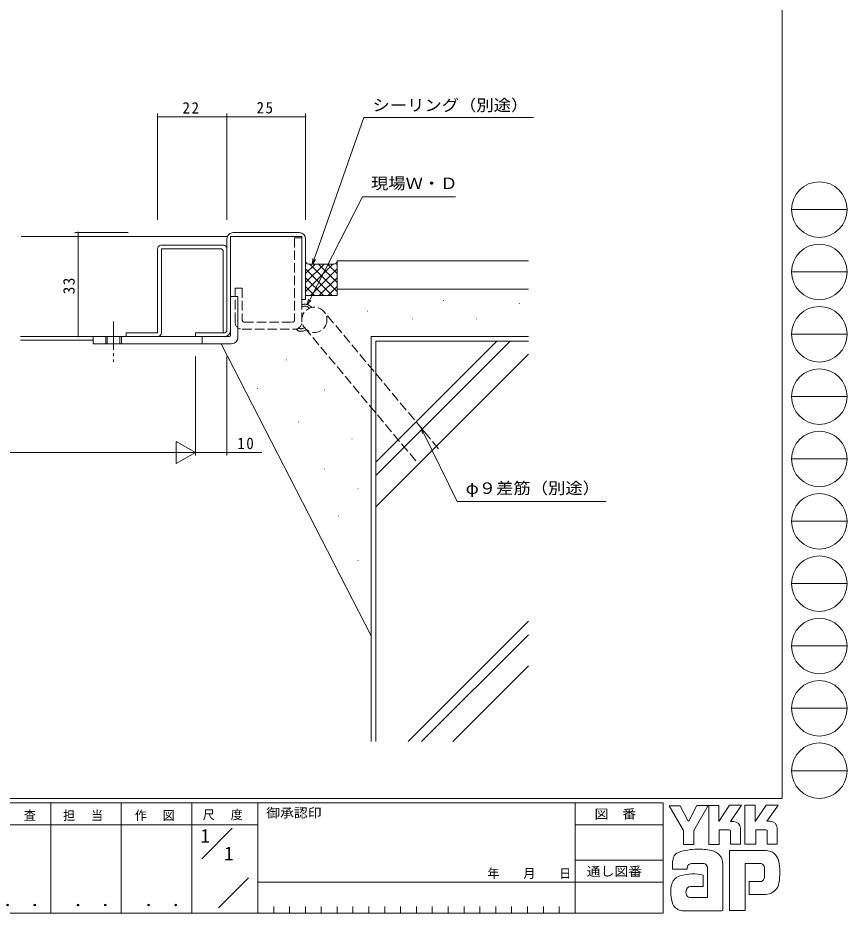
# Model space of a CAD drawing. Units: millimetres on the paper. Extents: x -420 to 373, y -297 to 267.
# Drawn here: x 109.5 to 372.9, y -297 to -12.8 of the extents above; entities that cross this region are included whole.
import ezdxf
from ezdxf.enums import TextEntityAlignment as Align

# ---------------------------------------------------------------- set-up
doc = ezdxf.new("R2010")
doc.units = ezdxf.units.MM
for name, pattern in [('CHAIN2', [12, 9, -1, 1, -1]), ('DASHED1', [1.8, 1.2, -0.6]), ('DASHED3', [4, 3, -1])]:
    doc.linetypes.add(name, pattern=pattern)
for name, color, linetype, lineweight in [('0-1_USER1', 7, 'Continuous', 9), ('0-2_YKK_ZWAK', 3, 'Continuous', 9), ('0-3_YKK_11', 7, 'Continuous', 9), ('0-4_YKK_12', 2, 'Continuous', 9), ('0-5_YSS_K', 3, 'Continuous', 9), ('0-6_YKK_13', 4, 'Continuous', 9), ('0-7_YKK_D', 6, 'Continuous', 9)]:
    doc.layers.add(name, color=color, linetype=linetype, lineweight=lineweight)
doc.styles.add('ＭＳ ゴシック', font='')
doc.styles.get('ＭＳ ゴシック').set_extended_font_data('MS Gothic')

msp = doc.modelspace()

# ---------------------------------------------------------------- linework, layer by layer
at = {"layer": '0-1_USER1'}
for p, q in [((352.3, 264.4), (352.3, -260.6)), ((355.276, -73.616), (372.916, -73.616)), ((355.276, -93.412), (372.916, -93.412)), ((355.276, -113.208), (372.916, -113.208)), ((355.276, -133.004), (372.916, -133.004)), ((355.276, -152.8), (372.916, -152.8)), ((355.276, -172.596), (372.916, -172.596)), ((355.276, -192.392), (372.916, -192.392)), ((355.276, -212.188), (372.916, -212.188)), ((355.276, -231.984), (372.916, -231.984)), ((355.276, -251.78), (372.916, -251.78)), ((352.3, -260.6), (-417.7, -260.6)), ((314.5, -262), (-417.7, -262)), ((119.9, -262), (119.9, -297)), ((142.3, -262), (142.3, -297)), ((164.7, -262), (164.7, -297)), ((185.7, -262), (185.7, -297)), ((286.5, -262), (286.5, -297)), ((314.5, -262), (314.5, -297)), ((316.337, -262.906), (319.851, -262.906)), ((320.932, -270.799), (316.337, -262.906)), ((325.136, -262.798), (322.581, -267.771)), ((328.96, -275.231), (328.96, -262.825)), ((340.474, -262.717), (343.745, -262.717)), ((340.474, -275.123), (340.474, -262.717)), ((347.178, -262.717), (350.962, -262.717)), ((350.583, -263.365), (347.461, -267.825)), ((350.962, -262.717), (350.583, -263.365)), ((165.684, -268.999), (97.5, -268.999)), ((165.684, -268.999), (185.7, -268.999)), ((286.5, -269), (314.5, -269)), ((336.879, -267.906), (335.84, -267.906)), ((348.501, -267.825), (347.461, -267.825)), ((167.87, -279.736), (177.564, -270.043)), ((335.474, -270.582), (332.284, -270.582)), ((339.042, -270.069), (339.042, -275.15)), ((343.88, -270.555), (343.88, -275.123)), ((347.069, -270.555), (343.88, -270.555)), ((347.502, -270.717), (347.069, -270.555)), ((347.502, -275.096), (347.502, -270.717)), ((350.664, -270.069), (350.664, -275.096)), ((343.88, -275.123), (340.474, -275.123)), ((347.502, -275.046), (347.553, -275.096)), ((350.664, -275.096), (347.502, -275.096)), ((347.124, -277.096), (335.528, -277.096)), ((335.528, -277.096), (335.528, -296.206)), ((286.5, -280.199), (314.5, -280.199)), ((317.418, -283.07), (317.418, -281.141)), ((327.446, -281.205), (323.748, -281.275)), ((340.555, -281.259), (345.204, -281.259)), ((340.555, -296.206), (340.555, -281.259)), ((322.067, -283.07), (317.418, -283.07)), ((328.527, -292.071), (328.527, -282.34)), ((333.42, -281.583), (333.42, -296.179)), ((346.673, -282.756), (346.691, -285.391)), ((173.172, -295.345), (182.696, -285.821)), ((341.772, -286.989), (341.772, -291.125)), ((345.313, -286.989), (341.772, -286.989)), ((185.7, -287.2), (286.5, -287.2)), ((314.5, -287.199), (286.5, -287.199)), ((327.176, -288.53), (323.181, -288.535)), ((322.905, -292.071), (328.527, -292.071)), ((328.095, -292.071), (328.446, -292.071)), ((328.527, -292.07), (328.528, -292.071)), ((341.772, -291.125), (347.097, -291.125)), ((347.097, -291.125), (348.178, -290.882)), ((190.74, -294.9), (190.74, -297)), ((195.78, -294.9), (195.78, -297)), ((200.82, -294.9), (200.82, -297)), ((205.86, -294.9), (205.86, -297)), ((210.9, -294.9), (210.9, -297)), ((215.94, -294.9), (215.94, -297)), ((220.98, -294.9), (220.98, -297)), ((226.02, -294.9), (226.02, -297)), ((231.06, -294.9), (231.06, -297)), ((236.1, -294.9), (236.1, -297)), ((241.14, -294.9), (241.14, -297)), ((246.18, -294.9), (246.18, -297)), ((251.22, -294.9), (251.22, -297)), ((256.26, -294.9), (256.26, -297)), ((261.3, -294.9), (261.3, -297)), ((266.34, -294.9), (266.34, -297)), ((271.38, -294.9), (271.38, -297)), ((276.42, -294.9), (276.42, -297)), ((281.46, -294.9), (281.46, -297)), ((-417.7, -297), (314.5, -297)), ((322.067, -296.26), (320.58, -296.26)), ((333.095, -296.233), (322.067, -296.26)), ((333.42, -296.179), (333.095, -296.233))]:
    msp.add_line(p, q, dxfattribs=at)
for points in [[(319.851, -262.906), (322.364, -267.609), (322.581, -267.771)], [(325.136, -262.798), (328.762, -262.798), (324.229, -270.826)], [(328.96, -262.825), (332.176, -262.825), (332.176, -267.923), (335.555, -262.771)], [(335.555, -262.771), (339.38, -262.771), (335.84, -267.906)], [(343.745, -262.717), (343.745, -267.908), (347.178, -262.717)], [(324.229, -270.826), (324.229, -275.258), (320.932, -275.258), (320.932, -270.799)], [(332.284, -270.582), (332.284, -275.231), (328.96, -275.231)], [(339.042, -275.15), (335.906, -275.15), (335.906, -270.744), (335.474, -270.582)], [(326.473, -284.773), (327.176, -284.935), (327.176, -288.53)], [(335.528, -296.206), (339.772, -296.206), (340.555, -296.206)]]:
    msp.add_lwpolyline(points, dxfattribs=at)
for centre in [(364.096, -73.616), (364.096, -93.412), (364.096, -113.208), (364.096, -133.004), (364.096, -152.8), (364.096, -172.596), (364.096, -192.392), (364.096, -212.188), (364.096, -231.984), (364.096, -251.78)]:
    msp.add_circle(centre, 8.82, dxfattribs=at)
for centre, radius, start, end in [((336.879, -270.069), 2.163, 0.00165, 89.99603), ((348.501, -269.988), 2.163, 0.00165, 89.99603), ((320.106, -280.055), 2.444, 109.02126, 161.51263), ((325.222, -294.401), 17.68, 89.89165, 109.30847), ((325.741, -297.463), 20.748, 78.78009, 91.46938), ((329.03, -281.496), 4.449, 40.66422, 80.31693), ((346.972, -281.44), 4.341, 14.44571, 87.08746), ((322.459, -281.166), 5.037, 158.41083, 179.71774), ((323.615, -282.971), 1.701, 85.50551, 126.78038), ((326.956, -282.754), 1.625, 14.75519, 72.44994), ((328.809, -281.485), 4.612, 358.78058, 38.76563), ((345.365, -282.479), 1.229, 16.43123, 96.91661), ((330.666, -284.187), 20.86, 350.99026, 10.67624), ((324.175, -283.007), 2.109, 138.46381, 181.71359), ((343.031, -283.208), 3.673, 4.93422, 17.03551), ((320.927, -288.927), 3.908, 121.8271, 169.08475), ((324.02, -297.854), 13.309, 79.38097, 112.05824), ((345.314, -285.684), 1.306, 269.95467, 342.90144), ((343.01, -285.041), 3.697, 343.6902, 354.75362), ((327.949, -290.395), 11.082, 168.76372, 199.80078), ((323.19, -289.979), 1.445, 90.33952, 178.03638), ((347.035, -286.745), 4.291, 285.4429, 349.90448), ((324.082, -290.328), 2.369, 171.08202, 216.71922), ((323.15, -290.565), 1.526, 230.97279, 260.7549), ((320.94, -292.443), 3.823, 207.31435, 263.59464)]:
    msp.add_arc(centre, radius, start, end, dxfattribs=at)
at = {"layer": '0-3_YKK_11'}
for p, q in [((199.673, -82.121), (177.073, -82.121)), ((177.073, -82.121), (177.073, -110.921)), ((177.873, -80.921), (198.873, -80.921)), ((199.673, -102.121), (199.673, -82.121)), ((174.932, -84.921), (155.073, -84.921)), ((175.873, -85.921), (175.873, -82.921)), ((175.873, -112.221), (175.873, -83.321)), ((200.873, -82.921), (200.873, -102.121)), ((153.873, -86.121), (153.873, -112.721)), ((174.204, -86.121), (155.073, -86.121)), ((155.073, -86.121), (155.073, -112.721)), ((174.173, -86.121), (174.673, -86.621)), ((174.673, -86.621), (174.673, -112.721)), ((200.873, -102.121), (199.673, -102.121)), ((143.873, -112.721), (143.873, -113.921)), ((153.873, -112.721), (143.873, -112.721)), ((165.873, -113.921), (165.873, -112.721)), ((165.875, -112.721), (175.373, -112.721)), ((175.373, -112.721), (175.873, -112.221)), ((133.373, -115.121), (110.277, -115.121)), ((110.301, -113.921), (133.26, -113.921))]:
    msp.add_line(p, q, dxfattribs=at)
for centre, radius, start, end in [((177.873, -82.921), 2, 89.99997, 180.00002), ((198.873, -82.921), 2, 0, 89.99997), ((155.073, -86.121), 1.2, 89.99997, 180.00002), ((174.873, -85.921), 1, 0, 89.99997), ((153.873, -112.721), 1.2, 270, 0), ((175.073, -111.921), 2, 270, 0)]:
    msp.add_arc(centre, radius, start, end, dxfattribs=at)
at = {"layer": '0-4_YKK_12'}
msp.add_line((110.56, -82.121), (175.873, -82.121), dxfattribs=at)
at = {"layer": '0-5_YSS_K'}
for p, q in [((200.873, -93.95), (203.903, -90.921)), ((200.873, -96.778), (206.731, -90.921)), ((200.873, -99.607), (209.559, -90.921)), ((201.873, -90.921), (209.873, -90.921)), ((202.187, -90.921), (210.873, -99.607)), ((205.015, -90.921), (210.873, -96.778)), ((207.844, -90.921), (210.873, -93.95)), ((210.672, -90.921), (210.873, -91.122)), ((210.873, -89.921), (210.873, -98.921)), ((210.873, -89.921), (210.873, -100.921)), ((271.675, -89.921), (210.873, -89.921)), ((200.873, -92.435), (209.358, -100.921)), ((202.388, -100.921), (210.873, -92.435)), ((200.873, -95.264), (206.53, -100.921)), ((205.216, -100.921), (210.873, -95.264)), ((200.873, -98.092), (203.702, -100.921)), ((208.045, -100.921), (210.873, -98.092)), ((210.873, -98.921), (271.675, -98.921)), ((200.873, -100.921), (210.873, -100.921)), ((199.641, -103.78), (200.115, -103.722)), ((199.641, -104.511), (200.02, -104.401)), ((200.02, -104.401), (200.208, -104.354)), ((200.115, -103.722), (200.349, -103.7)), ((200.208, -104.354), (200.393, -104.317)), ((200.349, -103.7), (200.581, -103.687)), ((200.393, -104.317), (200.485, -104.303)), ((200.485, -104.303), (200.576, -104.293)), ((200.576, -104.293), (200.667, -104.286)), ((200.581, -103.687), (200.696, -103.685)), ((200.667, -104.286), (200.756, -104.284)), ((200.696, -103.685), (200.81, -103.686)), ((200.756, -104.284), (200.844, -104.287)), ((200.81, -103.686), (200.923, -103.69)), ((200.844, -104.287), (200.931, -104.295)), ((200.923, -103.69), (201.034, -103.699)), ((200.931, -104.295), (201.018, -104.309)), ((201.018, -104.309), (201.102, -104.328)), ((201.034, -103.699), (201.145, -103.712)), ((201.102, -104.328), (201.223, -104.367)), ((201.145, -103.712), (201.254, -103.729)), ((201.223, -104.367), (201.34, -104.418)), ((201.254, -103.729), (201.361, -103.752)), ((201.34, -104.418), (201.456, -104.479)), ((201.361, -103.752), (201.467, -103.78)), ((201.456, -104.479), (201.57, -104.549)), ((201.467, -103.78), (201.566, -103.812)), ((201.566, -103.812), (201.663, -103.849)), ((201.57, -104.549), (201.683, -104.625)), ((201.663, -103.849), (201.759, -103.89)), ((201.683, -104.625), (201.794, -104.706)), ((201.759, -103.89), (201.854, -103.936)), ((201.794, -104.706), (202.015, -104.876)), ((201.854, -103.936), (201.947, -103.985)), ((201.947, -103.985), (202.039, -104.038)), ((202.039, -104.038), (202.222, -104.154)), ((202.222, -104.154), (202.401, -104.28)), ((202.401, -104.28), (202.578, -104.413)), ((202.578, -104.413), (202.928, -104.693)), ((244.548, -102.471), (244.648, -102.471)), ((268.697, -103.436), (268.797, -103.436)), ((268.697, -103.436), (268.797, -103.436)), ((220.398, -105.849), (220.498, -105.849)), ((234.888, -108.263), (234.988, -108.263)), ((255.173, -108.263), (255.273, -108.263)), ((197.861, -111.568), (197.963, -111.668)), ((197.963, -111.668), (198.066, -111.762)), ((198.066, -111.762), (198.171, -111.85)), ((198.171, -111.85), (198.277, -111.932)), ((198.277, -111.932), (198.386, -112.007)), ((198.386, -112.007), (198.498, -112.074)), ((198.498, -112.074), (198.612, -112.132)), ((198.612, -112.132), (198.728, -112.18)), ((198.671, -111.219), (198.82, -111.299)), ((198.728, -112.18), (198.798, -112.204)), ((198.798, -112.204), (198.868, -112.224)), ((198.82, -111.299), (198.895, -111.334)), ((198.868, -112.224), (199.012, -112.256)), ((198.895, -111.334), (198.97, -111.365)), ((198.97, -111.365), (199.046, -111.393)), ((199.012, -112.256), (199.159, -112.275)), ((199.046, -111.393), (199.122, -111.417)), ((199.122, -111.417), (199.199, -111.436)), ((199.159, -112.275), (199.31, -112.283)), ((199.199, -111.436), (199.276, -111.45)), ((199.276, -111.45), (199.364, -111.46)), ((199.31, -112.283), (199.464, -112.28)), ((199.364, -111.46), (199.452, -111.463)), ((199.452, -111.463), (199.541, -111.461)), ((199.464, -112.28), (199.62, -112.268)), ((199.541, -111.461), (199.631, -111.453)), ((199.62, -112.268), (199.78, -112.247)), ((199.631, -111.453), (199.721, -111.44)), ((199.721, -111.44), (199.812, -111.422)), ((199.78, -112.247), (199.941, -112.219)), ((199.812, -111.422), (199.903, -111.4)), ((199.903, -111.4), (199.995, -111.375)), ((199.941, -112.219), (200.105, -112.184)), ((199.995, -111.375), (200.179, -111.314)), ((200.105, -112.184), (200.27, -112.142)), ((200.179, -111.314), (200.364, -111.243)), ((200.27, -112.142), (200.437, -112.096)), ((200.364, -111.243), (200.551, -111.166)), ((200.437, -112.096), (200.605, -112.045)), ((200.551, -111.166), (200.737, -111.085)), ((200.605, -112.045), (200.944, -111.933)), ((200.944, -111.933), (201.285, -111.815)), ((221.673, -208.921), (174.073, -116.221)), ((221.675, -113.92), (221.675, -242.562)), ((221.675, -113.92), (271.675, -113.92)), ((223.175, -242.562), (223.175, -115.42)), ((223.175, -158.105), (265.861, -115.42)), ((223.175, -153.863), (261.618, -115.42)), ((271.675, -115.42), (223.175, -115.42)), ((194.8, -121.294), (194.9, -121.294)), ((223.175, -168.005), (271.675, -119.505)), ((185.623, -130.465), (185.723, -130.465)), ((206.874, -130.947), (206.974, -130.947)), ((198.664, -141.083), (198.764, -141.083)), ((215.568, -146.392), (215.668, -146.392)), ((206.874, -156.045), (206.974, -156.045)), ((217.5, -162.32), (217.6, -162.32)), ((211.221, -171.007), (211.321, -171.007)), ((217.5, -185.004), (217.6, -185.004)), ((233.471, -242.562), (271.675, -204.358)), ((237.713, -242.562), (271.675, -208.6)), ((247.613, -242.562), (271.675, -218.5))]:
    msp.add_line(p, q, dxfattribs=at)
at = {"layer": '0-5_YSS_K', "linetype": 'DASHED3'}
for p, q in [((243.142, -149.608), (206.742, -106.055)), ((200.604, -111.186), (236.446, -154.072))]:
    msp.add_line(p, q, dxfattribs=at)
msp.add_circle((203.673, -108.621), 4, dxfattribs=at)
at = {"layer": '0-5_YSS_K'}
for centre, start, end in [((201.873, -89.921), 180, 270), ((209.873, -89.921), 270, 0)]:
    msp.add_arc(centre, 1, start, end, dxfattribs=at)
at = {"layer": '0-6_YKK_13', "linetype": 'DASHED3'}
for p, q in [((197.373, -82.621), (199.673, -82.621)), ((197.373, -82.621), (197.373, -108.721)), ((199.673, -109.321), (199.673, -82.621)), ((178.473, -98.621), (180.773, -98.621)), ((178.473, -109.321), (178.473, -98.621)), ((180.773, -98.621), (180.773, -108.721)), ((181.373, -109.321), (196.773, -109.321)), ((180.773, -111.621), (197.373, -111.621)), ((137.373, -116.221), (137.373, -113.921)), ((137.873, -116.221), (137.873, -113.921)), ((141.873, -116.221), (141.873, -113.921)), ((142.373, -116.221), (142.373, -113.921)), ((167.973, -115.121), (167.973, -113.921)), ((167.973, -116.221), (167.973, -115.121))]:
    msp.add_line(p, q, dxfattribs=at)
at = {"layer": '0-6_YKK_13'}
for p, q in [((177.073, -101.221), (179.373, -101.221)), ((177.073, -101.221), (177.073, -113.421)), ((179.373, -101.221), (179.373, -114.221)), ((132.852, -113.921), (139.073, -113.921)), ((133.373, -116.221), (133.373, -113.921)), ((146.373, -116.221), (133.373, -116.221)), ((139.073, -113.921), (153.873, -113.921)), ((146.373, -116.221), (177.373, -116.221)), ((153.873, -113.921), (168.873, -113.921)), ((176.573, -113.921), (165.873, -113.921))]:
    msp.add_line(p, q, dxfattribs=at)
at = {"layer": '0-6_YKK_13', "linetype": 'CHAIN2'}
msp.add_line((139.873, -109.174), (139.873, -121.936), dxfattribs=at)
at = {"layer": '0-6_YKK_13', "linetype": 'DASHED1'}
msp.add_line((177.073, -116.221), (167.973, -116.221), dxfattribs=at)
at = {"layer": '0-6_YKK_13', "linetype": 'DASHED3'}
for centre, radius, start, end in [((180.773, -109.321), 2.3, 180, 270), ((181.373, -108.721), 0.6, 180, 270), ((196.773, -108.721), 0.6, 270, 0), ((197.373, -109.321), 2.3, 270, 0)]:
    msp.add_arc(centre, radius, start, end, dxfattribs=at)
at = {"layer": '0-6_YKK_13', "linetype": 'DASHED1'}
msp.add_arc((176.573, -113.421), 0.5, 270, 0, dxfattribs=at)
at = {"layer": '0-6_YKK_13'}
msp.add_arc((177.373, -114.221), 2, 270, 0, dxfattribs=at)
at = {"layer": '0-7_YKK_D'}
for p, q in [((153.873, -76.921), (153.873, -43.147)), ((175.873, -44.147), (153.873, -44.147)), ((175.873, -61.925), (175.873, -43.147)), ((175.873, -76.921), (175.873, -43.147)), ((175.873, -44.147), (200.873, -44.147)), ((200.873, -76.921), (200.873, -43.147)), ((203.616, -89.317), (219.43, -44.422)), ((219.43, -44.422), (273.33, -44.422)), ((202.19, -102.254), (218.964, -69.522)), ((218.964, -69.522), (248.544, -69.522)), ((144.503, -80.921), (127.577, -80.921)), ((128.577, -80.921), (128.577, -113.921)), ((203.051, -90.921), (203.186, -89.166)), ((203.051, -90.921), (203.616, -89.317)), ((204.045, -89.469), (203.051, -90.921)), ((201.414, -103.767), (201.784, -102.046)), ((201.414, -103.767), (202.19, -102.254)), ((202.595, -102.462), (201.414, -103.767)), ((138.073, -113.921), (127.577, -113.921)), ((165.873, -120.221), (165.873, -151.721)), ((175.873, -120.221), (175.873, -151.721)), ((165.873, -124.004), (165.873, -151.721)), ((237.637, -143.021), (238.384, -144.548)), ((237.637, -143.021), (238.793, -144.348)), ((237.975, -144.749), (237.637, -143.021)), ((159.811, -147.221), (159.811, -154.221)), ((165.873, -150.721), (159.811, -147.221)), ((36.873, -150.721), (158.873, -150.721)), ((165.873, -150.721), (153.749, -150.721)), ((165.873, -150.721), (159.811, -154.221))]:
    msp.add_line(p, q, dxfattribs=at)
for points in [[(238.384, -144.548), (249.034, -166.311), (296.214, -166.311)], [(165.873, -150.721), (175.873, -150.721), (186.993, -150.721)]]:
    msp.add_lwpolyline(points, dxfattribs=at)
for centre, start, end in [((153.873, -44.147), 0, 180), ((153.873, -44.147), 180, 0), ((175.873, -44.147), 0, 180), ((175.873, -44.147), 0, 180), ((175.873, -44.147), 180, 0), ((175.873, -44.147), 180, 0), ((200.873, -44.147), 0, 180), ((200.873, -44.147), 180, 0), ((128.577, -80.921), 90, 270), ((128.577, -80.921), 270, 90), ((128.577, -113.921), 90, 270), ((128.577, -113.921), 270, 90), ((175.873, -150.721), 0, 180), ((175.873, -150.721), 180, 0)]:
    msp.add_arc(centre, 0.106, start, end, dxfattribs=at)

# ---------------------------------------------------------------- texts
at = {"layer": '0-1_USER1', "style": 'ＭＳ ゴシック', "width": 1.1}
for s, p in [('御承認印', (188.367, -267.533)), ('図\u3000番', (292.698, -267.862)), ('通し図番', (290.179, -286.085))]:
    msp.add_text(s, height=2.933, dxfattribs=at).set_placement(p, align=Align.BOTTOM_LEFT)
at = {"layer": '0-1_USER1', "color": 3, "style": 'ＭＳ ゴシック', "width": 1.15}
for p in [(101.955, -295.946), (124.355, -295.946), (146.755, -295.946)]:
    msp.add_text(' ． ．', height=3.666, dxfattribs=at).set_placement(p, align=Align.BOTTOM_LEFT)
at = {"layer": '0-1_USER1', "char_height": 2.933, "attachment_point": 7, "style": 'ＭＳ ゴシック'}
for s, insert in [('\\T1.17;\\W0.95;照\\~\\~査', (102.489, -267.78)), ('\\T1.17;\\W0.95;担\\~\\~当', (123.855, -267.78)), ('\\T1.17;\\W0.95;作\\~\\~図', (146.62, -267.762)), ('\\T1.17;\\W0.95;尺\\~\\~度', (168.212, -267.537)), ('\\T1.2;\\W0.95;年\\~\\~\\~月\\~\\~\\~日', (258.676, -286.169))]:
    msp.add_mtext(s, dxfattribs=dict(at, insert=insert))
at = {"layer": '0-2_YKK_ZWAK', "style": 'ＭＳ ゴシック'}
for p in [(167.5, -275.999), (175.033, -281.599)]:
    msp.add_text('1', height=4.399, dxfattribs=at).set_placement(p, align=Align.BOTTOM_LEFT)
at = {"layer": '0-7_YKK_D', "color": 3, "style": 'ＭＳ ゴシック', "width": 1.1}
for s, p in [('シーリング（別途）', (222.13, -43.407)), ('現場Ｗ・Ｄ', (221.664, -68.218)), ('φ９差筋（別途）', (251.734, -165.006))]:
    msp.add_text(s, height=3.666, dxfattribs=at).set_placement(p, align=Align.BOTTOM_LEFT)
at = {"layer": '0-7_YKK_D', "color": 3, "char_height": 3.666, "attachment_point": 7, "style": 'ＭＳ ゴシック'}
for s, insert in [('\\T1.21;\\W0.95;22', (161.779, -43.147)), ('\\T1.21;\\W0.95;25', (185.291, -43.147)), ('\\T1.21;\\W0.95;10', (179.172, -149.721))]:
    msp.add_mtext(s, dxfattribs=dict(at, insert=insert))
at = {"layer": '0-7_YKK_D', "color": 3, "insert": (127.577, -100.491), "char_height": 3.666, "attachment_point": 7, "rotation": 90, "style": 'ＭＳ ゴシック'}
msp.add_mtext('\\T1.21;\\W0.95;33', dxfattribs=at)

doc.saveas('drawing.dxf')
